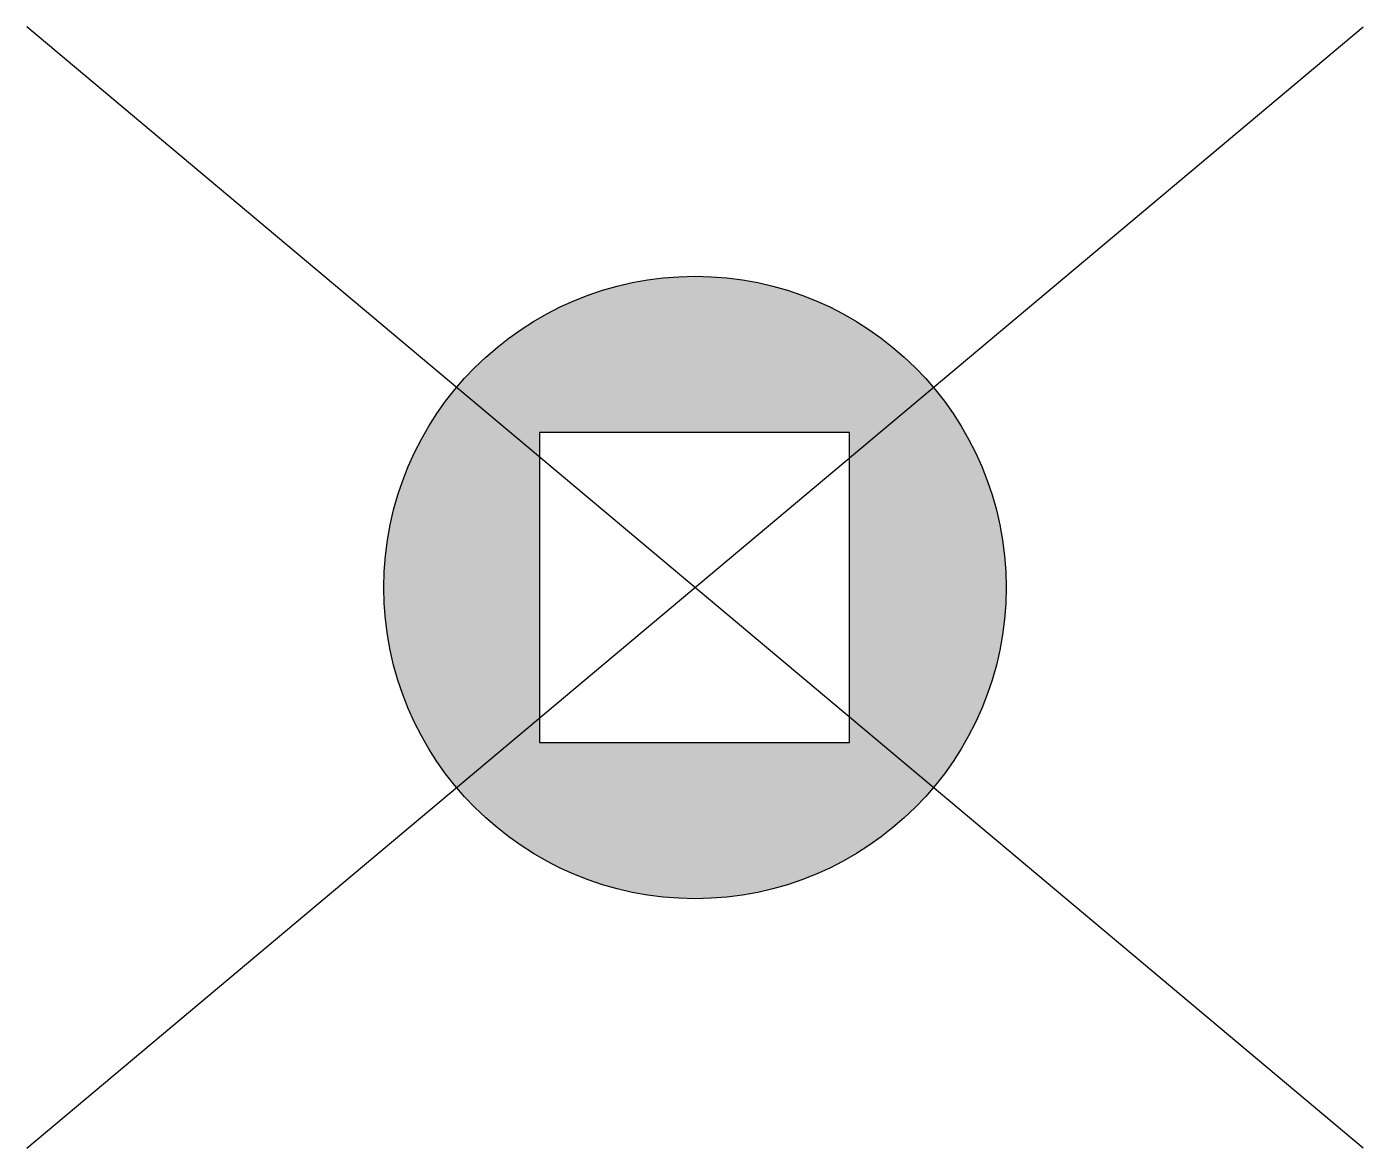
# Model space of a CAD drawing. Extents: x -2.01 to 2.01, y -1.69 to 1.69.
import ezdxf

# ---------------------------------------------------------------- set-up
doc = ezdxf.new("R2010")
doc.units = 0

msp = doc.modelspace()

# ---------------------------------------------------------------- hatches: boundary and pattern name
h = msp.add_hatch(color=256)
h.paths.add_polyline_path([(0.9375, 0, 1), (-0.9375, 0, 1)])
h.paths.add_polyline_path([(0.4656, -0.4672), (-0.4688, -0.4672), (-0.4688, 0.4672), (0.4656, 0.4672)], flags=16)

# ---------------------------------------------------------------- linework, layer by layer
for p, q in [((-2.0132, -1.6893), (2.0132, 1.6893)), ((2.0132, -1.6893), (-2.0132, 1.6893))]:
    msp.add_line(p, q)
at = {"flags": 128}
msp.add_lwpolyline([(0.4656, 0.4672), (-0.4688, 0.4672), (-0.4688, -0.4672), (0.4656, -0.4672)], close=True, dxfattribs=at)
msp.add_circle((0, 0), 0.9375)

doc.saveas('drawing.dxf')
